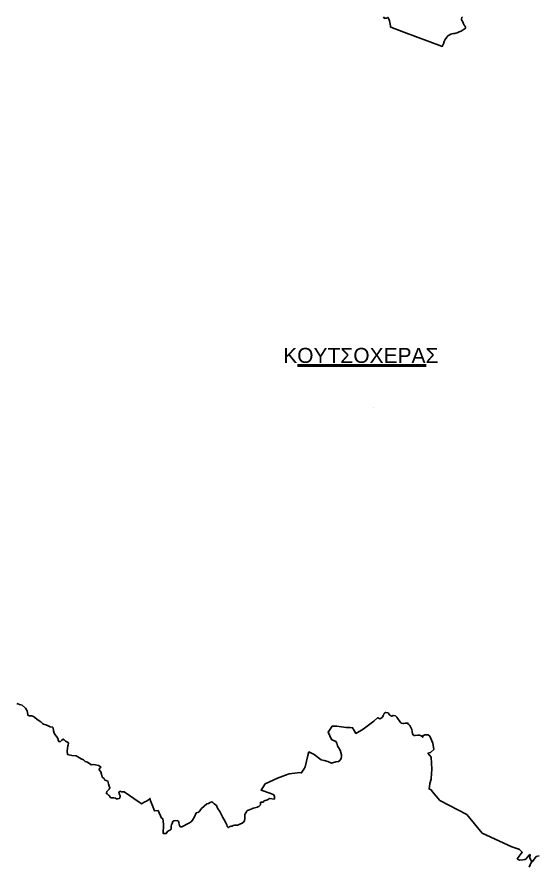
# Model space of a CAD drawing. Header units: metres. Extents: x 245125 to 394351, y 270578 to 4233311.
# Drawn here: x 279714 to 283179, y 4182330 to 4187969 of the extents above; entities that cross this region are included whole.
import ezdxf
from ezdxf.enums import TextEntityAlignment as Align
from ezdxf.lldxf.tags import DXFTag

# ---------------------------------------------------------------- set-up
doc = ezdxf.new("R2010")
doc.units = ezdxf.units.M
doc.linetypes.add('t-orio', pattern=[0.79, 0.5, -0.12, 0.05, -0.12])
for name, color, linetype in [('4495-(228-329)', 103, 'Continuous'), ('ASTOTA', 7, 'Continuous'), ('topo2022', 30, 'Continuous'), ('ΗΛΕΙΑ_Ονομασία ΟΤΑ_ΟΚΧΕ', 6, 'Continuous')]:
    doc.layers.add(name, color=color, linetype=linetype)
doc.styles.add('ARIAL', font='arial.ttf')
doc.styles.get("Standard").update_dxf_attribs({"font": 'arial.ttf'})
tags = doc.linetypes.add('HIDDEN', pattern=[0.375, 0.25, -0.125]).pattern_tags.tags
tags[6:7] = [DXFTag(74, 4), DXFTag(75, 0), DXFTag(340, '0'), DXFTag(46, 1.0), DXFTag(50, 0.0), DXFTag(44, 0.0), DXFTag(45, 0.0)]
tags[4:5] = [DXFTag(74, 4), DXFTag(75, 0), DXFTag(340, '0'), DXFTag(46, 1.0), DXFTag(50, 0.0), DXFTag(44, 0.0), DXFTag(45, 0.0)]

msp = doc.modelspace()

# ---------------------------------------------------------------- linework, layer by layer
at = {"layer": '4495-(228-329)', "color": 103}
for p, q in [((281583, 4185650.4), (282439.2, 4185650.4)), ((281583.8, 4185642.3), (282440, 4185642.3))]:
    msp.add_line(p, q, dxfattribs=at)
at = {"layer": 'ASTOTA', "color": 253, "linetype": 'HIDDEN', "ltscale": 300}
for points in [[(282681.7, 4187970.3), (282678.2, 4187964.4), (282676.5, 4187957.2), (282676.7, 4187950.9), (282678.7, 4187945), (282684, 4187935.9), (282689.7, 4187922), (282694.4, 4187914.3), (282698, 4187909.1), (282700.8, 4187905), (282702.7, 4187899.9), (282703.4, 4187896.2), (282700.6, 4187891.8), (282694.3, 4187886.6), (282687.3, 4187882.3), (282674, 4187875.2), (282660.8, 4187869.1), (282647.2, 4187863.3), (282638, 4187860.3), (282630.7, 4187859), (282622, 4187858.1), (282613.1, 4187856.9), (282605.5, 4187853.9), (282594.1, 4187848.4), (282585, 4187842.3), (282577.7, 4187834.9), (282567.7, 4187819.4), (282561.1, 4187805.5), (282554.8, 4187790.3), (282547.2, 4187772.2), (282543.3, 4187773.6), (282291.3, 4187867.5), (282203.9, 4187901.1), (282202.5, 4187901.6), (282202.3, 4187910.4), (282200.9, 4187919.9), (282198.7, 4187932.9), (282196, 4187943.5), (282194.8, 4187949.3), (282190.4, 4187955.8), (282187.2, 4187961.2), (282186.8, 4187962.8), (282186.1, 4187965.3), (282175.7, 4187961.8), (282168, 4187960.2), (282161.8, 4187959), (282160.9, 4187960.8), (282156.5, 4187970)], [(282156.5, 4187970), (282160.7, 4187961.3), (282160.9, 4187960.8), (282161.8, 4187959), (282168, 4187960.2), (282175.7, 4187961.8), (282186.1, 4187965.3), (282186.8, 4187962.8), (282187.2, 4187961.2), (282190.4, 4187955.8), (282194.8, 4187949.3), (282196, 4187943.5), (282198.7, 4187932.9), (282200.9, 4187919.9), (282202.3, 4187910.4), (282202.5, 4187901.6), (282203.9, 4187901.1), (282204.3, 4187900.9), (282291.3, 4187867.5), (282542.4, 4187774), (282543.3, 4187773.6), (282547.2, 4187772.2), (282554.8, 4187790.3), (282561.1, 4187805.5), (282567.7, 4187819.4), (282577.7, 4187834.9), (282585, 4187842.3), (282594.1, 4187848.4), (282605.5, 4187853.9), (282613.1, 4187856.9), (282622, 4187858.1), (282630.7, 4187859), (282638, 4187860.3), (282647.2, 4187863.3), (282660.8, 4187869.1), (282674, 4187875.2), (282687.3, 4187882.3), (282694.3, 4187886.6), (282700.6, 4187891.8), (282703.4, 4187896.2), (282702.7, 4187899.9), (282700.8, 4187905), (282698, 4187909.1), (282694.4, 4187914.3), (282689.7, 4187922), (282684, 4187935.9), (282678.7, 4187945), (282676.7, 4187950.9), (282676.5, 4187957.2), (282678.2, 4187964.4), (282681.7, 4187970.3)], [(283193.6, 4182379.4), (283173.6, 4182373.1), (283148.5, 4182340.9), (283147.9, 4182340.1), (283144.1, 4182336.7), (283131, 4182364.6), (283132.7, 4182386.6), (283123.9, 4182381), (283115.1, 4182370.5), (283103.5, 4182356.6), (283098, 4182353.6), (283084, 4182351.9), (283061.5, 4182350.1), (283058.4, 4182352), (283047.5, 4182358.6), (283080.9, 4182402.5), (283063.1, 4182420.6), (283057.5, 4182422.6), (283012, 4182439.3), (282814.3, 4182530.3), (282762.3, 4182592.2), (282710.2, 4182654.2), (282531.4, 4182748.1), (282483.3, 4182805.5), (282471.2, 4182819.9), (282461.8, 4182822.2), (282460.3, 4182822.6), (282464.3, 4182860.7), (282472.9, 4182888.9), (282473.4, 4182893.8), (282479, 4182956.3), (282473, 4183036.5), (282451.6, 4183062.4), (282468.6, 4183067.1), (282491.2, 4183086.7), (282485.6, 4183130.1), (282464.8, 4183175.3), (282453.7, 4183185.1), (282432, 4183185.1), (282417.5, 4183179.1), (282417.5, 4183168.6), (282406.7, 4183178), (282396.6, 4183182), (282384.9, 4183183.1), (282367.8, 4183180.8), (282359, 4183181), (282353.3, 4183183.7), (282348.2, 4183192.2), (282346.8, 4183208), (282345.7, 4183220.5), (282336.6, 4183238.6), (282330.6, 4183247.1), (282325.2, 4183252.6), (282318.2, 4183257.2), (282318.3, 4183263.1), (282310.4, 4183263.4), (282301.8, 4183262.6), (282291.9, 4183260.6), (282284.8, 4183260), (282276.1, 4183261.8), (282269.2, 4183267.3), (282244.5, 4183303.5), (282235.4, 4183310.9), (282219.5, 4183314.7), (282217, 4183313), (282215.3, 4183308.9), (282210.5, 4183310), (282205.7, 4183311.7), (282199.3, 4183316.2), (282195.7, 4183317.4), (282191.2, 4183324), (282189.3, 4183328.6), (282186.4, 4183330.4), (282172.3, 4183333.5), (282170.1, 4183333.8), (282162.8, 4183330), (282160.6, 4183327), (282158.4, 4183324.1), (282156.4, 4183316.9), (282152.8, 4183313.1), (282148.5, 4183302.5), (282144, 4183297.9), (282130.5, 4183292.2), (282127.1, 4183292.6), (282122.6, 4183295.5), (282117.6, 4183298.1), (282117.6, 4183299.9), (282117.6, 4183300.2), (282092, 4183275.5), (282019.4, 4183222.5), (281972.3, 4183194.3), (281961.1, 4183212.9), (281950, 4183231.5), (281932, 4183234.7), (281906.8, 4183233.8), (281846.1, 4183241.5), (281826.9, 4183243.2), (281813.4, 4183242.1), (281786.8, 4183201.5), (281809.5, 4183152.9), (281814.1, 4183151.1), (281838.9, 4183141.3), (281844.9, 4183129.9), (281850.1, 4183110.8), (281856.3, 4183099.7), (281866.6, 4183082.7), (281876.3, 4183052.2), (281876.6, 4183046.3), (281876.8, 4183043.1), (281873.6, 4183027.3), (281864.3, 4183014), (281856.9, 4183007.8), (281837.8, 4183004), (281830.7, 4183002.6), (281823.6, 4183001.2), (281810.1, 4182996.3), (281805.2, 4182998.5), (281785.7, 4183007.3), (281759.9, 4183014), (281740.8, 4183019), (281693.1, 4183054.1), (281658.5, 4183071.3), (281652.9, 4183047.2), (281633.6, 4182971.2), (281630.6, 4182961.8), (281612.2, 4182934.9), (281609.7, 4182931.1), (281608.1, 4182930.5), (281594.7, 4182933.1), (281583.3, 4182931.6), (281528, 4182924.2), (281503.4, 4182915.9), (281449.5, 4182895.6), (281368.2, 4182857.2), (281340.7, 4182816.9), (281404.7, 4182793.2), (281424.8, 4182784.1), (281429.4, 4182773.4), (281429.4, 4182757.1), (281397, 4182760.3), (281382.2, 4182752.7), (281361.8, 4182744.5), (281355, 4182736.8), (281345.8, 4182735.2), (281337.4, 4182735.2), (281337.4, 4182726.8), (281335.6, 4182718.6), (281329.2, 4182710.7), (281325.8, 4182707.7), (281318.5, 4182704), (281316.4, 4182703.4), (281306.8, 4182700.6), (281289.8, 4182695.8), (281283.7, 4182694.5), (281278.1, 4182691.9), (281268.4, 4182687.8), (281255.5, 4182683.3), (281248.5, 4182679.8), (281242.2, 4182671.1), (281238.8, 4182664.4), (281233.5, 4182658), (281232.7, 4182655.7), (281231.9, 4182653.4), (281231.9, 4182644), (281232.5, 4182626.7), (281229.9, 4182612.2), (281221.5, 4182601.2), (281210.5, 4182592.9), (281203, 4182590.6), (281189.2, 4182585.5), (281182.9, 4182583.1), (281171.2, 4182583.1), (281162.9, 4182582.6), (281153.8, 4182580.5), (281147.7, 4182576.8), (281141.5, 4182575.9), (281128.2, 4182571.1), (281122.6, 4182566.4), (281120.4, 4182566.6), (281118.1, 4182569.8), (281115.2, 4182573.9), (281114.3, 4182575.3), (281111, 4182584.8), (281103.3, 4182602.9), (281091.6, 4182623.5), (281086.4, 4182633.9), (281066.4, 4182673.6), (281050.5, 4182695.2), (281042.2, 4182714.5), (281027.5, 4182725.9), (281018.1, 4182733.3), (281012.9, 4182737.3), (281001.7, 4182733.4), (280989.2, 4182728), (280978.9, 4182725.1), (280943, 4182693.4), (280925.4, 4182670.4), (280908.7, 4182663.9), (280897.3, 4182639.4), (280883.4, 4182616.2), (280873.4, 4182604.9), (280858, 4182595.7), (280811.7, 4182571.7), (280805.3, 4182571.5), (280800.9, 4182573.8), (280797.6, 4182581.5), (280793.3, 4182598.3), (280791.2, 4182606.8), (280787.9, 4182610.2), (280782.5, 4182612.9), (280759, 4182611), (280752.8, 4182608.2), (280749, 4182601.5), (280748.7, 4182593.7), (280743.7, 4182584.3), (280740.7, 4182575), (280740.9, 4182557.1), (280737.3, 4182552.4), (280720, 4182543.2), (280716.3, 4182541.2), (280708.1, 4182528.1), (280703.4, 4182526.7), (280695.2, 4182527.3), (280687, 4182527.8), (280687.1, 4182529.2), (280687.5, 4182535.4), (280689.5, 4182576.7), (280689.6, 4182590.2), (280685.2, 4182626.8), (280677, 4182629.3), (280654.5, 4182681.5), (280629.9, 4182678.2), (280614.2, 4182718.5), (280604.5, 4182745.9), (280600, 4182760.6), (280596.6, 4182758.6), (280591.1, 4182751), (280577.6, 4182743.2), (280566, 4182738.3), (280560.4, 4182735.3), (280547.2, 4182726.1), (280544, 4182724.2), (280543.1, 4182724.8), (280540.7, 4182726.5), (280528.4, 4182735.2), (280428.3, 4182805.3), (280411, 4182805.1), (280399.4, 4182808.9), (280392.1, 4182802.8), (280397.9, 4182788.2), (280401.4, 4182778.7), (280399.7, 4182763.6), (280396.8, 4182763.1), (280394.5, 4182760.2), (280385.8, 4182757.3), (280377.8, 4182758.9), (280370.2, 4182762.3), (280358.6, 4182765.2), (280341.7, 4182765.5), (280335.4, 4182769.1), (280329.7, 4182778.2), (280323, 4182783.2), (280313.9, 4182791.2), (280309.4, 4182793.5), (280309.4, 4182796.9), (280313.3, 4182807.1), (280327.7, 4182823.3), (280333, 4182831.5), (280327.7, 4182843.3), (280322.9, 4182858.1), (280320.1, 4182875.4), (280297.5, 4182884.6), (280295.7, 4182892.7), (280281.7, 4182903), (280276.1, 4182922.7), (280271.6, 4182938), (280262.4, 4182951), (280262.4, 4182955.2), (280268.7, 4182964.1), (280273.2, 4182971), (280258, 4182979.4), (280236.2, 4182985.8), (280221.4, 4182987.6), (280207.7, 4182984.1), (280204.9, 4182986.4), (280183.4, 4183003.3), (280169, 4183007.3), (280157.3, 4183017.5), (280142.1, 4183025.1), (280109.1, 4183044.2), (280079.9, 4183046.3), (280051.1, 4183053.3), (280048.2, 4183077.9), (280053, 4183111), (280054, 4183117.1), (280056.9, 4183126.9), (280055.1, 4183133.3), (280047.1, 4183138.1), (280037.8, 4183142.4), (280027.8, 4183151.7), (280020.6, 4183156.6), (280013.5, 4183149.3), (280003, 4183140.8), (279996, 4183138.8), (279989.9, 4183144.3), (279985.5, 4183161), (279979.1, 4183172), (279968.8, 4183184.4), (279961.7, 4183196.3), (279956.3, 4183210.4), (279953.9, 4183231.3), (279950.7, 4183236.7), (279935.2, 4183238.8), (279920.7, 4183244.8), (279906.9, 4183252.2), (279891.5, 4183255.2), (279884.2, 4183259.4), (279873.5, 4183270.4), (279855.6, 4183282), (279823.5, 4183306), (279810.9, 4183312.4), (279796.9, 4183310.6), (279788.7, 4183313.6), (279786, 4183320.1), (279781, 4183345.1), (279770.5, 4183363.3), (279747.8, 4183382.6), (279731.6, 4183386.8), (279719, 4183391.3), (279713.1, 4183394.5)], [(279713.1, 4183394.5), (279719, 4183391.3), (279731.6, 4183386.8), (279747.8, 4183382.6), (279770.5, 4183363.3), (279781, 4183345.1), (279786, 4183320.1), (279788.7, 4183313.6), (279796.9, 4183310.6), (279810.9, 4183312.4), (279823.5, 4183306), (279855.6, 4183282), (279873.5, 4183270.4), (279884.2, 4183259.4), (279891.5, 4183255.2), (279906.9, 4183252.2), (279920.7, 4183244.8), (279935.2, 4183238.8), (279950.7, 4183236.7), (279953.9, 4183231.3), (279956.3, 4183210.4), (279961.7, 4183196.3), (279968.8, 4183184.4), (279979.1, 4183172), (279985.5, 4183161), (279989.9, 4183144.3), (279996, 4183138.8), (280003, 4183140.8), (280013.5, 4183149.3), (280020.6, 4183156.6), (280027.8, 4183151.7), (280037.8, 4183142.4), (280047.1, 4183138.1), (280055.1, 4183133.3), (280056.9, 4183126.9), (280054, 4183117.1), (280053, 4183111), (280048.2, 4183077.9), (280051.1, 4183053.3), (280079.9, 4183046.3), (280109.1, 4183044.2), (280142.1, 4183025.1), (280157.3, 4183017.5), (280169, 4183007.3), (280183.4, 4183003.3), (280204.9, 4182986.4), (280207.7, 4182984.1), (280221.4, 4182987.6), (280236.2, 4182985.8), (280258, 4182979.4), (280273.2, 4182971), (280268.7, 4182964.1), (280262.4, 4182955.2), (280262.4, 4182951), (280271.6, 4182938), (280276.1, 4182922.7), (280281.7, 4182903), (280295.7, 4182892.7), (280297.5, 4182884.6), (280320.1, 4182875.4), (280322.9, 4182858.1), (280327.7, 4182843.3), (280333, 4182831.5), (280327.7, 4182823.3), (280313.3, 4182807.1), (280309.4, 4182796.9), (280309.4, 4182793.5), (280313.9, 4182791.2), (280323, 4182783.2), (280329.7, 4182778.2), (280335.4, 4182769.1), (280341.7, 4182765.5), (280358.6, 4182765.2), (280370.2, 4182762.3), (280377.8, 4182758.9), (280385.8, 4182757.3), (280394.5, 4182760.2), (280396.8, 4182763.1), (280399.7, 4182763.6), (280401.4, 4182778.7), (280397.9, 4182788.2), (280392.1, 4182802.8), (280399.4, 4182808.9), (280411, 4182805.1), (280428.3, 4182805.3), (280528.4, 4182735.2), (280540.7, 4182726.5), (280543.1, 4182724.8), (280544, 4182724.2), (280547.2, 4182726.1), (280560.4, 4182735.3), (280566, 4182738.3), (280577.6, 4182743.2), (280591.1, 4182751), (280596.6, 4182758.6), (280600, 4182760.6), (280604.5, 4182745.9), (280614.2, 4182718.5), (280629.9, 4182678.2), (280654.5, 4182681.5), (280677, 4182629.3), (280685.2, 4182626.8), (280689.6, 4182590.2), (280689.5, 4182576.7), (280687.5, 4182535.4), (280687.1, 4182529.2), (280687, 4182527.8), (280695.2, 4182527.3), (280703.4, 4182526.7), (280708.1, 4182528.1), (280716.3, 4182541.2), (280720, 4182543.2), (280737.3, 4182552.4), (280740.9, 4182557.1), (280740.7, 4182575), (280743.7, 4182584.3), (280748.7, 4182593.7), (280749, 4182601.5), (280752.8, 4182608.2), (280759, 4182611), (280782.5, 4182612.9), (280787.9, 4182610.2), (280791.2, 4182606.8), (280793.3, 4182598.3), (280797.6, 4182581.5), (280800.9, 4182573.8), (280805.3, 4182571.5), (280811.7, 4182571.7), (280858, 4182595.7), (280873.4, 4182604.9), (280883.4, 4182616.2), (280897.3, 4182639.4), (280908.7, 4182663.9), (280925.4, 4182670.4), (280943, 4182693.4), (280978.9, 4182725.1), (280989.2, 4182728), (281001.7, 4182733.4), (281012.9, 4182737.3), (281018.1, 4182733.3), (281027.5, 4182725.9), (281042.2, 4182714.5), (281050.5, 4182695.2), (281066.4, 4182673.6), (281086.4, 4182633.9), (281091.6, 4182623.5), (281103.3, 4182602.9), (281111, 4182584.8), (281114.3, 4182575.3), (281115.2, 4182573.9), (281118.1, 4182569.8), (281120.4, 4182566.6), (281122.6, 4182566.4), (281128.2, 4182571.1), (281141.5, 4182575.9), (281147.7, 4182576.8), (281153.8, 4182580.5), (281162.9, 4182582.6), (281171.2, 4182583.1), (281182.9, 4182583.1), (281189.2, 4182585.5), (281203, 4182590.6), (281210.5, 4182592.9), (281221.5, 4182601.2), (281229.9, 4182612.2), (281232.5, 4182626.7), (281231.9, 4182644), (281231.9, 4182653.4), (281232.7, 4182655.7), (281233.5, 4182658), (281238.8, 4182664.4), (281242.2, 4182671.1), (281248.5, 4182679.8), (281255.5, 4182683.3), (281268.4, 4182687.8), (281278.1, 4182691.9), (281283.7, 4182694.5), (281289.8, 4182695.8), (281306.8, 4182700.6), (281316.4, 4182703.4), (281318.5, 4182704), (281325.8, 4182707.7), (281329.2, 4182710.7), (281335.6, 4182718.6), (281337.4, 4182726.8), (281337.4, 4182735.2), (281345.8, 4182735.2), (281355, 4182736.8), (281361.8, 4182744.5), (281382.2, 4182752.7), (281397, 4182760.3), (281429.4, 4182757.1), (281429.4, 4182773.4), (281424.8, 4182784.1), (281404.7, 4182793.2), (281340.7, 4182816.9), (281368.2, 4182857.2), (281449.5, 4182895.6), (281503.4, 4182915.9), (281528, 4182924.2), (281583.3, 4182931.6), (281594.7, 4182933.1), (281608.1, 4182930.5), (281609.7, 4182931.1), (281612.2, 4182934.9), (281630.6, 4182961.8), (281633.6, 4182971.2), (281652.9, 4183047.2), (281658.5, 4183071.3), (281693.1, 4183054.1), (281740.8, 4183019), (281759.9, 4183014), (281785.7, 4183007.3), (281805.2, 4182998.5), (281810.1, 4182996.3), (281823.6, 4183001.2), (281830.7, 4183002.6), (281837.8, 4183004), (281856.9, 4183007.8), (281864.3, 4183014), (281873.6, 4183027.3), (281876.8, 4183043.1), (281876.6, 4183046.3), (281876.3, 4183052.2), (281866.6, 4183082.7), (281856.3, 4183099.7), (281850.1, 4183110.8), (281844.9, 4183129.9), (281838.9, 4183141.3), (281814.1, 4183151.1), (281809.5, 4183152.9), (281786.8, 4183201.5), (281813.4, 4183242.1), (281826.9, 4183243.2), (281846.1, 4183241.5), (281906.8, 4183233.8), (281932, 4183234.7), (281950, 4183231.5), (281961.1, 4183212.9), (281972.3, 4183194.3), (282019.4, 4183222.5), (282092, 4183275.5), (282117.6, 4183300.2), (282117.6, 4183299.9), (282117.6, 4183298.1), (282122.6, 4183295.5), (282127.1, 4183292.6), (282130.5, 4183292.2), (282144, 4183297.9), (282148.5, 4183302.5), (282152.8, 4183313.1), (282156.4, 4183316.9), (282158.4, 4183324.1), (282160.6, 4183327), (282162.8, 4183330), (282170.1, 4183333.8), (282172.3, 4183333.5), (282186.4, 4183330.4), (282189.3, 4183328.6), (282191.2, 4183324), (282195.7, 4183317.4), (282199.3, 4183316.2), (282205.7, 4183311.7), (282210.5, 4183310), (282215.3, 4183308.9), (282217, 4183313), (282219.5, 4183314.7), (282235.4, 4183310.9), (282244.5, 4183303.5), (282269.2, 4183267.3), (282276.1, 4183261.8), (282284.8, 4183260), (282291.9, 4183260.6), (282301.8, 4183262.6), (282310.4, 4183263.4), (282318.3, 4183263.1), (282318.2, 4183257.2), (282325.2, 4183252.6), (282330.6, 4183247.1), (282336.6, 4183238.6), (282345.7, 4183220.5), (282346.8, 4183208), (282348.2, 4183192.2), (282353.3, 4183183.7), (282359, 4183181), (282367.8, 4183180.8), (282384.9, 4183183.1), (282396.6, 4183182), (282406.7, 4183178), (282417.5, 4183168.6), (282417.5, 4183179.1), (282432, 4183185.1), (282453.7, 4183185.1), (282464.8, 4183175.3), (282485.6, 4183130.1), (282491.2, 4183086.7), (282468.6, 4183067.1), (282451.6, 4183062.4), (282473, 4183036.5), (282479, 4182956.3), (282473.4, 4182893.8), (282472.9, 4182888.9), (282464.3, 4182860.7), (282460.3, 4182822.6), (282461.8, 4182822.2), (282471.2, 4182819.9), (282483.3, 4182805.5), (282531.4, 4182748.1), (282710.2, 4182654.2), (282762.3, 4182592.2), (282814.3, 4182530.3), (283012, 4182439.3), (283057.5, 4182422.6), (283063.1, 4182420.6), (283080.9, 4182402.5), (283047.5, 4182358.6), (283058.4, 4182352), (283061.5, 4182350.1), (283084, 4182351.9), (283098, 4182353.6), (283103.5, 4182356.6), (283115.1, 4182370.5), (283123.9, 4182381), (283132.7, 4182386.6), (283131, 4182364.6), (283144.1, 4182336.7), (283140.2, 4182333.3), (283126.4, 4182302.6)]]:
    msp.add_lwpolyline(points, dxfattribs=at)
at = {"layer": 'topo2022', "color": 30, "linetype": 't-orio', "ltscale": 8, "const_width": 0.1}
msp.add_lwpolyline([(282079.9, 4185373.3), (282081.7, 4185372.5), (282087.1, 4185370), (282092.2, 4185367.6), (282088.2, 4185365.4), (282087, 4185363.9), (282083.9, 4185356.3), (282083.1, 4185356.7), (282075.2, 4185361.1), (282075.6, 4185362.2), (282077.2, 4185366.2), (282078.4, 4185369.5)], close=True, dxfattribs=at)

# ---------------------------------------------------------------- texts
at = {"layer": 'topo2022', "color": 30, "ltscale": 2, "insert": (282073.8, 4185365.4), "char_height": 1, "width": 34.26, "attachment_point": 1}
msp.add_mtext('ΒΡΕΤΤΟΣ ΚΟΥΤΣΟΧΕΡΑ-22', dxfattribs=at)
at = {"layer": 'ΗΛΕΙΑ_Ονομασία ΟΤΑ_ΟΚΧΕ', "color": 253, "style": 'ARIAL'}
msp.add_text('ΚΟΥΤΣΟΧΕΡΑΣ', height=100, dxfattribs=at).set_placement((282005.1, 4185713.4), align=Align.MIDDLE)

doc.saveas('drawing.dxf')
